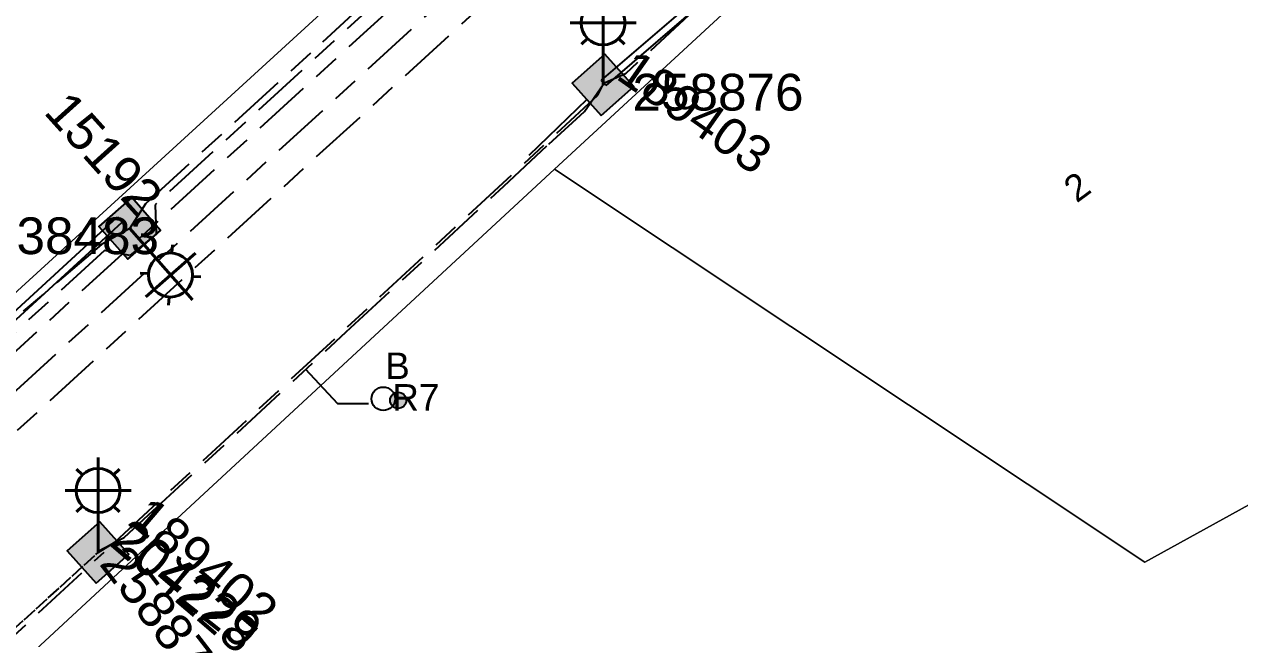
# Model space of a CAD drawing. Header units: metres. Extents: x 314728 to 315901, y 6265229 to 6266735.
# Drawn here: x 315380.6 to 315463.4, y 6265855 to 6265896.8 of the extents above; entities that cross this region are included whole.
import ezdxf
from ezdxf.enums import TextEntityAlignment as Align

# ---------------------------------------------------------------- set-up
doc = ezdxf.new("R2010")
doc.units = ezdxf.units.M
doc.linetypes.add('Cable Exist OH', pattern=[1, 1, 0])
doc.linetypes.add('Cable Exist UG', pattern=[8.2, 4, -1.2, 1.8, -1.2])
doc.layers.get('0').update_dxf_attribs({"color": 6})
for name, color, linetype in [('_User Miscellaneous1', 7, 'Continuous'), ('Duct_SP_EXT', 7, 'Continuous'), ('Equip_SP_SL_EXT', 7, 'Continuous'), ('Mains_HV_EXT', 7, 'Continuous'), ('Mains_LV_EXT', 7, 'Continuous'), ('Mains_SL_EXT', 7, 'Continuous'), ('SupportsUG_SP_LV_SL_EXT', 7, 'Continuous'), ('Trench_SP_EXT', 7, 'Continuous')]:
    doc.layers.add(name, color=color, linetype=linetype)
doc.layers.add('Cadastre Land Parcels_SP_EXT', color=250, linetype='Continuous', lineweight=5)
doc.layers.add('Cadastre Roads_SP_EXT', color=250, linetype='Continuous', lineweight=5)
doc.styles.add('COLUMN_LABEL', font='arial.ttf')
doc.styles.add('iecARIAL', font='arial.ttf', dxfattribs={"height": 2})
doc.styles.add('POLE_LABEL', font='arial.ttf')
doc.styles.get("Standard").update_dxf_attribs({"font": 'arial.ttf'})

# ---------------------------------------------------------------- blocks, each defined once
blk = doc.blocks.new('COLUMN_EXT')
blk.add_hatch(color=256).paths.add_polyline_path([(-1.485, 1.485), (-1.485, -1.485), (1.485, -1.485), (1.485, 1.485)])
blk.add_lwpolyline([(-1.485, -1.485), (1.485, -1.485), (1.485, 1.485), (-1.485, 1.485)], close=True)
for tag, height, style, flags, p in [('ASSET_NUM', 2.5, 'COLUMN_LABEL', 8, (2, 2)), ('STRUCTURE_PLANT_NUMBER', 0.2, 'POLE_LABEL', 9, (1.813, 0.031)), ('STREET_CODE', 0.2, 'COLUMN_LABEL', 9, (1.813, -0.2))]:
    blk.add_attdef(tag, text='', height=height, dxfattribs=dict(style=style, flags=flags)).set_placement(p, align=Align.MIDDLE_LEFT)
at = {"flags": 9}
for tag, p in [('OWNED_BY', (1.813, -0.6)), ('STATE', (1.813, -0.8)), ('COLUMN_TYPE', (1.813, -0.4)), ('STREETNAME', (1.813, -1.6)), ('USAGE', (1.813, -1)), ('LEGEND', (1.813, -1.2)), ('LOCATION', (1.813, -1.4)), ('SUBURB', (1.813, -1.8)), ('NOTES', (1.813, -2))]:
    blk.add_attdef(tag, text='', height=0.2, dxfattribs=at).set_placement(p, align=Align.MIDDLE_LEFT)
at = {"flags": 1}
blk.add_attdef('Z', (1.813, -2.351), '', height=0.2, dxfattribs=at)
blk = doc.blocks.new('DUCT_EXT')
blk.add_circle((0, 0.8), 0.8)
at = {"flags": 1}
blk.add_attdef('Z', (0, 0), '', height=0.2, dxfattribs=at)
at = {"flags": 9}
for tag, p in [('DUCT_CODE', (0, 0)), ('XSECT_TYPE', (0, -0.2)), ('STATE', (0, -0.6)), ('FB_REFERENCE', (0, -0.4)), ('NOTES', (0, -0.8))]:
    blk.add_attdef(tag, text='', height=0.2, dxfattribs=at).set_placement(p, align=Align.MIDDLE_LEFT)
blk = doc.blocks.new('SL_LANTERN_EXT')
at = {"lineweight": 40}
for p, q in [((0, 1.968), (0, 6.468)), ((-1.459, 5.676), (-1.061, 5.278)), ((1.458, 5.676), (1.06, 5.278)), ((-2.25, 4.218), (2.25, 4.218)), ((-1.459, 2.759), (-1.061, 3.157)), ((0, 0), (0, 2.721)), ((1.458, 2.759), (1.06, 3.157))]:
    blk.add_line(p, q, dxfattribs=at)
blk.add_circle((0, 4.218), 1.5, dxfattribs=at)
at = {"style": 'iecARIAL', "flags": 8}
blk.add_attdef('ASSET_NUM', (1.5, 1.5), '', height=2.5, dxfattribs=at)
for tag, p, height, flags in [('CONSTRUCTED_VOLTAGE', (0.981, -0.653), 0.2, 9), ('CONTROL_TYPE', (0.981, -0.853), 0.2, 9), ('LNUMBER', (2.181, -3.253), 2.5, 8), ('OPERATING_VOLTAGE', (0.981, -1.653), 0.2, 9), ('ORIENTATION', (0.981, -1.853), 0.2, 9), ('LANTERN_PURPOSE', (0.981, -1.053), 0.2, 9), ('LANTERN_TYPE', (0.981, -1.253), 0.2, 9), ('NO_PHASES', (0.981, -1.453), 0.2, 9), ('OWNED_BY', (0.981, -2.053), 0.2, 9), ('STATE', (0.981, -2.253), 0.2, 9), ('CEXIST', (0.981, -2.653), 0.2, 9), ('USAGE', (0.981, -2.453), 0.2, 9), ('CNEW', (0.981, -2.853), 0.2, 9), ('CNUMBER', (0.981, -3.053), 0.2, 9), ('CREMOVE', (0.981, -3.253), 0.2, 9), ('CREPLACE', (0.981, -3.453), 0.2, 9), ('LKINGHEIGHT', (0.981, -3.653), 0.2, 9), ('LBRACKET', (0.981, -3.853), 0.2, 9), ('LBRACKETVOCAB', (0.981, -4.053), 0.2, 9), ('LCATEGORY', (0.981, -4.253), 0.2, 9), ('LCHARGE1', (0.981, -4.453), 0.2, 9), ('LCHARGE1PERCENT', (0.981, -4.653), 0.2, 9), ('LCHARGE2', (0.981, -4.853), 0.2, 9), ('LCHARGE2PERCENT', (0.981, -5.053), 0.2, 9), ('LCHARGE3', (0.981, -5.253), 0.2, 9), ('LCHARGE3PERCENT', (0.981, -5.453), 0.2, 9), ('LEXIST', (0.981, -5.653), 0.2, 9), ('LLAMP', (0.981, -5.853), 0.2, 9), ('LLAMPVOCAB', (0.981, -6.053), 0.2, 9), ('LMAST', (0.981, -6.253), 0.2, 9), ('LMASTVOCAB', (0.981, -6.453), 0.2, 9), ('LNEW', (0.981, -6.653), 0.2, 9), ('LANTNUMBER', (0.981, -6.853), 0.2, 9), ('LOUTREACH', (0.981, -7.253), 0.2, 9), ('LOUTREACHVOCAB', (0.981, -7.453), 0.2, 9), ('LRATECODE', (0.981, -7.653), 0.2, 9), ('LREMOVE', (0.981, -7.853), 0.2, 9), ('LREPLACE', (0.981, -8.053), 0.2, 9), ('LTYPE', (0.981, -8.253), 0.2, 9), ('LTYPEVOCAB', (0.981, -8.453), 0.2, 9), ('STREETNAME', (0.981, -9.253), 0.2, 9), ('LEGEND', (0.981, -8.653), 0.2, 9), ('LOCATION', (0.981, -8.853), 0.2, 9), ('NOTES', (0.981, -9.053), 0.2, 9), ('SUBURB', (0.981, -9.453), 0.2, 1)]:
    blk.add_attdef(tag, p, '', height=height, dxfattribs=dict(flags=flags))
blk = doc.blocks.new('CABLE_LARGE_EXT')
h = blk.add_hatch(color=256)
edge = h.paths.add_edge_path()
edge.add_arc((0, 0.55), 0.55, 0, 360)
blk.add_circle((0, 0.55), 0.55)
at = {"flags": 1}
blk.add_attdef('Z', (0, 0), '', height=0.2, dxfattribs=at)
at = {"flags": 9}
for tag, p in [('COND_CODE', (0, 0)), ('XSECT_SIZE', (0, -0.6)), ('STATE', (0, -0.4)), ('FB_REFERENCE', (0, -0.2)), ('NOTES', (0, -0.8))]:
    blk.add_attdef(tag, text='', height=0.2, dxfattribs=at).set_placement(p, align=Align.MIDDLE_LEFT)

msp = doc.modelspace()

# ---------------------------------------------------------------- linework, layer by layer
at = {"layer": '_User Miscellaneous1', "flags": 128}
msp.add_lwpolyline([(315418.907, 6265891.713), (315414.955, 6265887.899)], dxfattribs=at)
at = {"layer": 'Cadastre Land Parcels_SP_EXT', "linetype": 'Continuous'}
for points in [[(315352.865, 6265853.782), (315431.706, 6265925.826)], [(315474.621, 6265869.971), (315456.918, 6265860.215), (315416.708, 6265886.955), (315403.547, 6265874.787), (315390.086, 6265862.327), (315376.709, 6265849.951)]]:
    msp.add_lwpolyline(points, dxfattribs=at)
msp.add_lwpolyline([(315474.621, 6265869.971), (315491.622, 6265879.386), (315443.539, 6265911.76), (315430.18, 6265899.4), (315416.708, 6265886.955), (315456.918, 6265860.215), (315474.621, 6265869.971)], close=True, dxfattribs=at)
at = {"layer": 'Cadastre Roads_SP_EXT', "linetype": 'Continuous'}
for points in [[(315376.709, 6265849.951), (315390.086, 6265862.327), (315403.547, 6265874.787), (315416.708, 6265886.955), (315430.18, 6265899.4), (315443.539, 6265911.76), (315451.744, 6265919.365), (315482.696, 6265948.059)], [(315431.706, 6265925.826), (315352.864, 6265853.782)]]:
    msp.add_lwpolyline(points, dxfattribs=at)
at = {"layer": 'Duct_SP_EXT'}
for p, q in [((315427.484, 6265899.55), (315419.889, 6265893.024)), ((315427.796, 6265899.186), (315420.202, 6265892.66)), ((315419.889, 6265893.024), (315420.046, 6265892.842)), ((315420.202, 6265892.66), (315420.046, 6265892.842)), ((315357.615, 6265856.804), (315386.936, 6265883.706)), ((315357.939, 6265856.45), (315387.26, 6265883.352)), ((315386.936, 6265883.706), (315387.098, 6265883.529)), ((315387.26, 6265883.352), (315387.098, 6265883.529))]:
    msp.add_line(p, q, dxfattribs=at)
msp.add_lwpolyline([(315404.04, 6265870.997), (315401.941, 6265870.997), (315399.743, 6265873.355)], dxfattribs=at)
at = {"layer": 'Mains_HV_EXT', "linetype": 'Cable Exist UG'}
for points in [[(315354.273, 6265851.067), (315417.815, 6265909.084), (315422.713, 6265913.574), (315426.434, 6265914.27), (315426.434, 6265914.27), (315434.426, 6265921.671), (315442.462, 6265929.198), (315446.76, 6265933.399), (315450.515, 6265937.003), (315453.34, 6265940.043), (315455.815, 6265943.191), (315457.75, 6265946.024), (315460.19, 6265949.345), (315461.334, 6265950.738), (315463.179, 6265952.668), (315465.048, 6265954.642), (315466.6, 6265956.14), (315468.561, 6265958.099), (315470.454, 6265959.81), (315472.143, 6265961.719), (315474.325, 6265963.819), (315475.36, 6265964.79), (315495.179, 6265984.174), (315496.412, 6265993.326)], [(315316.522, 6265833.792), (315316.919, 6265831.936), (315323.452, 6265823.654), (315323.452, 6265823.654), (315355.582, 6265849.554), (315423.76, 6265911.822), (315427.722, 6265912.725), (315443.881, 6265927.796), (315448.179, 6265931.996), (315453.663, 6265937.353), (315456.838, 6265941.2), (315459.169, 6265944.622), (315461.609, 6265947.942), (315462.754, 6265949.336), (315464.599, 6265951.266), (315466.468, 6265953.239), (315468.019, 6265954.737), (315469.98, 6265956.696), (315471.873, 6265958.407), (315473.562, 6265960.317), (315475.745, 6265962.417), (315476.779, 6265963.387), (315489.776, 6265976.004), (315490.668, 6265976.842)], [(315316.236, 6265820.444), (315317.309, 6265821.337), (315319.869, 6265818.174), (315331.537, 6265827.537), (315341.945, 6265835.981), (315352.954, 6265844.843), (315358.141, 6265849.087), (315420.964, 6265906.508), (315426.59, 6265900.253), (315442.355, 6265914.837), (315448.754, 6265909.387)]]:
    msp.add_lwpolyline(points, dxfattribs=at)
at = {"layer": 'Mains_LV_EXT', "linetype": 'Cable Exist UG'}
msp.add_lwpolyline([(315450.328, 6265910.791), (315444.421, 6265917.963), (315435.647, 6265909.965), (315436.348, 6265907.851), (315427.359, 6265899.483), (315417.637, 6265910.281), (315389.508, 6265884.535), (315389.574, 6265882.539), (315387.785, 6265881.073), (315386.059, 6265881.417), (315355.967, 6265853.918), (315350.791, 6265849.567), (315350.84, 6265847.409), (315349.105, 6265846.097), (315347.444, 6265846.913), (315344.155, 6265844.184), (315312.577, 6265818.845)], dxfattribs=at)
at = {"layer": 'Mains_SL_EXT', "linetype": 'Cable Exist UG'}
for points in [[(315387.776, 6265882.927), (315388.876, 6265884.631), (315400.924, 6265895.623), (315410.669, 6265904.621), (315417.698, 6265911.012), (315426.746, 6265901.051), (315432.314, 6265906.143), (315436.538, 6265910.073), (315436.009, 6265912.284), (315446.499, 6265922.052), (315459.627, 6265918.464)], [(315459.616, 6265918.586), (315456.72, 6265918.795), (315447.038, 6265919.814), (315437.566, 6265911.002), (315438.226, 6265908.864), (315421.541, 6265893.458), (315419.951, 6265892.745)], [(315385.634, 6265860.952), (315387.394, 6265861.88), (315387.394, 6265861.88), (315389.067, 6265863.428), (315402.528, 6265875.888), (315413.264, 6265885.814), (315416.328, 6265888.672), (315416.328, 6265888.672), (315418.746, 6265890.878), (315420.012, 6265892.726)], [(315387.776, 6265882.927), (315385.864, 6265881.833), (315372.79, 6265870.708), (315363.222, 6265861.894), (315355.809, 6265854.581), (315350.105, 6265849.621), (315348.981, 6265847.925)]]:
    msp.add_lwpolyline(points, dxfattribs=at)
at = {"layer": 'Mains_SL_EXT', "linetype": 'Cable Exist OH'}
msp.add_lwpolyline([(315359.443, 6265837.048), (315385.624, 6265860.869)], dxfattribs=at)
at = {"layer": 'Trench_SP_EXT', "linetype": 'Cable Exist UG'}
for points in [[(315385.624, 6265860.869), (315386.764, 6265861.569), (315419.651, 6265891.988), (315419.986, 6265892.624)], [(315359.443, 6265837.048), (315361.653, 6265838.512), (315361.653, 6265838.512), (315363.799, 6265840.311), (315375.554, 6265851.199), (315386.032, 6265860.892)]]:
    msp.add_lwpolyline(points, dxfattribs=at)

# ---------------------------------------------------------------- block references
at = {"layer": 'Duct_SP_EXT'}
for name, p in [('DUCT_EXT', (315405.047, 6265870.532)), ('CABLE_LARGE_EXT', (315406.058, 6265870.674))]:
    msp.add_blockref(name, p, dxfattribs=at)
at = {"layer": 'Equip_SP_SL_EXT'}
ref = msp.add_blockref('SL_LANTERN_EXT', (315420.016, 6265892.7), dxfattribs=at)
ref.add_attrib('ASSET_NUM', '189403', dxfattribs={"layer": '0', "height": 2.5, "rotation": 324.9643, "style": 'iecARIAL'}).set_placement((315421.516, 6265894.2), align=Align.MIDDLE_LEFT)
ref = msp.add_blockref('SL_LANTERN_EXT', (315387.776, 6265882.927), dxfattribs=dict(at, rotation=221.2817884622657))
ref.add_attrib('ASSET_NUM', '15192', dxfattribs={"layer": '0', "height": 2.5, "rotation": 311.98988, "style": 'iecARIAL'}).set_placement((315389.276, 6265884.427), align=Align.MIDDLE_RIGHT)
ref = msp.add_blockref('SL_LANTERN_EXT', (315385.624, 6265860.869), dxfattribs=at)
ref.add_attrib('ASSET_NUM', '189402', dxfattribs={"layer": '0', "height": 2.5, "rotation": 319.61009, "style": 'iecARIAL'}).set_placement((315387.124, 6265862.369), align=Align.BOTTOM_LEFT)
ref = msp.add_blockref('SL_LANTERN_EXT', (315385.624, 6265860.869), dxfattribs=at)
ref.add_attrib('ASSET_NUM', '204228', dxfattribs={"layer": '0', "height": 2.5, "rotation": 319.42805, "style": 'iecARIAL'}).set_placement((315387.124, 6265862.369), align=Align.MIDDLE_LEFT)
ref = msp.add_blockref('SL_LANTERN_EXT', (315385.624, 6265860.869), dxfattribs=at)
ref.add_attrib('ASSET_NUM', '204229', dxfattribs={"layer": '0', "height": 2.5, "rotation": 321.58696, "style": 'iecARIAL'}).set_placement((315387.124, 6265862.369), align=Align.MIDDLE_LEFT)
at = {"layer": 'SupportsUG_SP_LV_SL_EXT'}
ref = msp.add_blockref('COLUMN_EXT', (315420.016, 6265892.7), dxfattribs=dict(at, rotation=41.65876088146268))
ref.add_attrib('ASSET_NUM', '258876', dxfattribs={"layer": '0', "height": 2.5, "style": 'COLUMN_LABEL'}).set_placement((315422.016, 6265893.45), align=Align.TOP_LEFT)
ref = msp.add_blockref('COLUMN_EXT', (315387.776, 6265882.927), dxfattribs=dict(at, rotation=221.2817884622657))
ref.add_attrib('ASSET_NUM', '238483', dxfattribs={"layer": '0', "height": 2.5, "style": 'COLUMN_LABEL'}).set_placement((315389.776, 6265883.677), align=Align.TOP_RIGHT)
ref = msp.add_blockref('COLUMN_EXT', (315385.624, 6265860.869), dxfattribs=dict(at, rotation=41.68977335894517))
ref.add_attrib('ASSET_NUM', '258875', dxfattribs={"layer": '0', "height": 2.5, "rotation": 307.61674, "style": 'COLUMN_LABEL'}).set_placement((315387.624, 6265861.619), align=Align.TOP_LEFT)

# ---------------------------------------------------------------- texts
at = {"layer": 'Cadastre Land Parcels_SP_EXT'}
msp.add_text('2', height=1.8, rotation=36.59282, dxfattribs=at).set_placement((315452.265, 6265884.615))
at = {"layer": 'Duct_SP_EXT'}
for s, p in [('B', (315405.176, 6265872.676)), ('R7', (315405.659, 6265870.526))]:
    msp.add_text(s, height=1.8, dxfattribs=at).set_placement(p)

doc.saveas('drawing.dxf')
